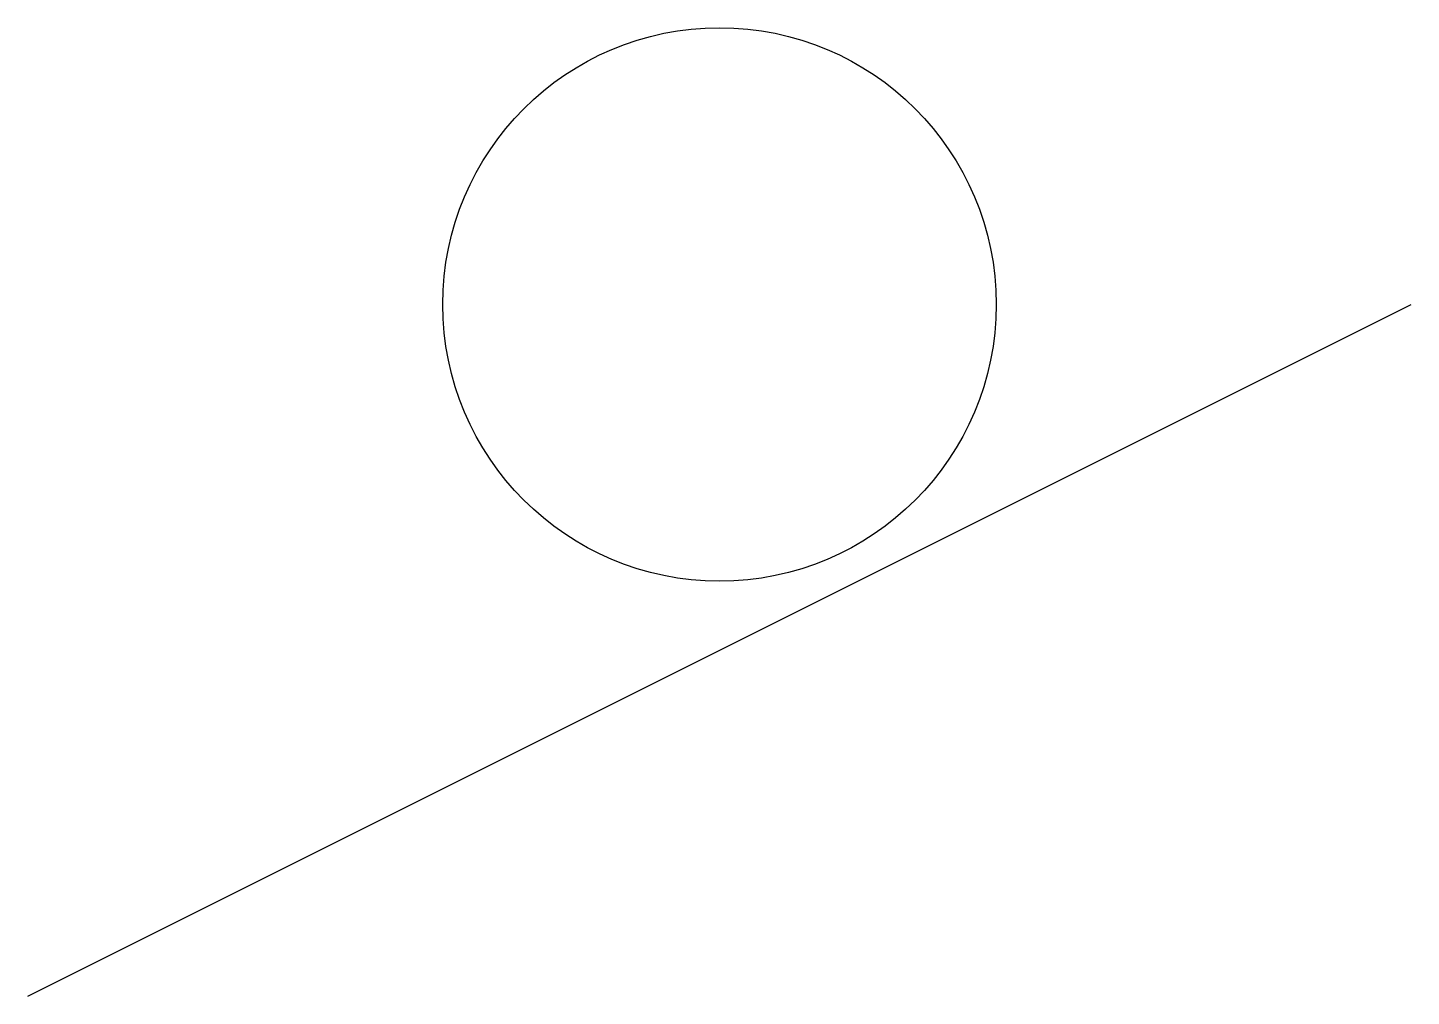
# Model space of a CAD drawing. Extents: x 0 to 100, y 0 to 70.
import ezdxf

# ---------------------------------------------------------------- set-up
doc = ezdxf.new("R2010")
doc.units = 0
doc.layers.get('0').update_dxf_attribs({"linetype": 'CONTINUOUS'})

msp = doc.modelspace()

# ---------------------------------------------------------------- linework, layer by layer
msp.add_line((0, 0), (100, 50))
msp.add_circle((50, 50), 20)

doc.saveas('drawing.dxf')
